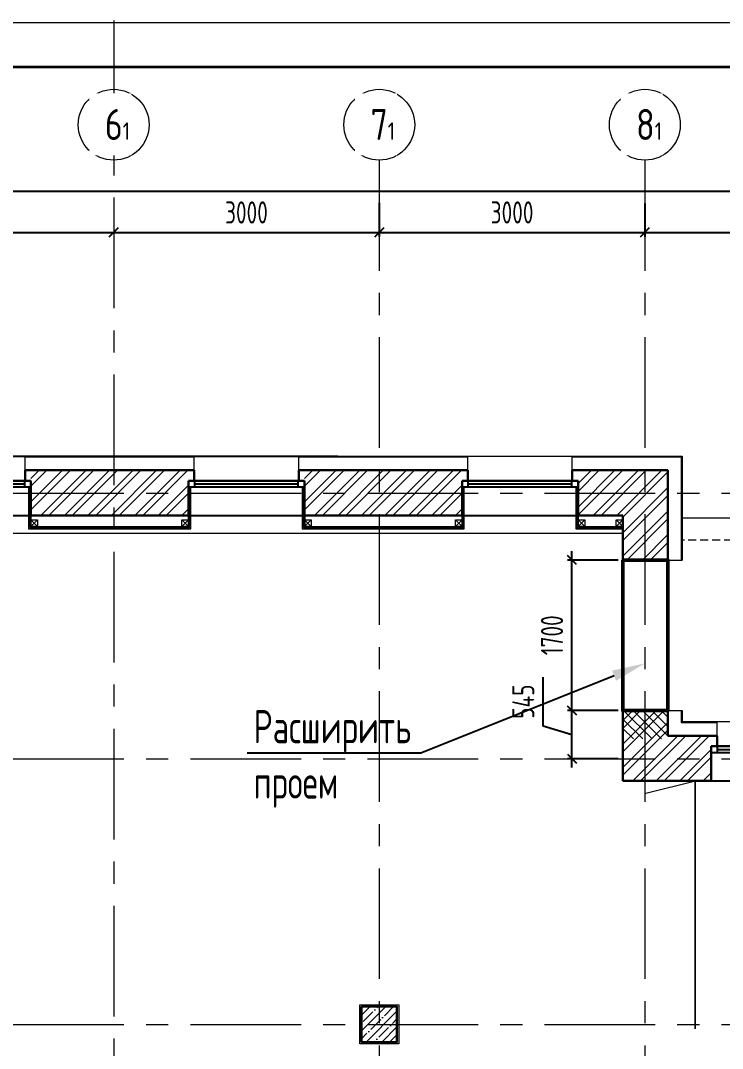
# Model space of a CAD drawing. Header units: millimetres. Extents: x -434100 to 9270898, y 0 to 249028.
# Drawn here: x -204285 to -196358, y 124329 to 135940 of the extents above; entities that cross this region are included whole.
import ezdxf
from ezdxf import colors
from ezdxf.entities.mleader import LeaderData, LeaderLine
from ezdxf.math import Vec2, Vec3

# ---------------------------------------------------------------- set-up
doc = ezdxf.new("R2010")
doc.units = ezdxf.units.MM
doc.header["$MEASUREMENT"] = 0
doc.linetypes.add('ADSK_Штрих_ш3 п1_5', pattern=[4.5, 3, -1.5])
doc.linetypes.add('CENTER', pattern=[2, 1.25, -0.25, 0.25, -0.25])
doc.layers.get('0').update_dxf_attribs({"color": 250, "lineweight": 9})
for name, color, linetype, lineweight in [('_0', 250, 'Continuous', 9), ('АР_Колонны', 250, 'Continuous', 30), ('АР_Колонны Штрих', 250, 'Continuous', 5), ('АР_Лестницы', 250, 'Continuous', 15), ('АР_Навесной фасад', 147, 'Continuous', 5), ('АР_Оси', 195, 'Continuous', 9), ('АР_Оси размеры', 164, 'Continuous', 9), ('АР_Отметки', 250, 'Continuous', 15), ('АР_Подоконники', 163, 'Continuous', 9), ('АР_Сущ Несущая стена', 216, 'Continuous', 30), ('АР_Штриховка кирпич', 250, 'Continuous', 9), ('Усиление проема', 200, 'Continuous', 50), ('Эвакуация', 7, 'Continuous', 9)]:
    doc.layers.add(name, color=color, linetype=linetype, lineweight=lineweight)
doc.layers.add('АР_новое окно', color=155, linetype='Continuous')
doc.styles.add('GOST', font='isocpeur.TTF')
doc.styles.add('ISOCPEUR', font='isocpeur.TTF', dxfattribs={"width": 0.7})
doc.styles.add('ГОСТ 2.304', font='isocpeur.TTF', dxfattribs={"width": 0.7})
doc.dimstyles.new('СПДС', dxfattribs={"dimscale": 100, "dimtxt": 2.5, "dimasz": 2.5, "dimexe": 1.5, "dimexo": 0, "dimgap": 1, "dimtad": 1, "dimdec": 0, "dimrnd": 1, "dimtxsty": 'ГОСТ 2.304', "dimblk": 'OBLIQUE', "dimcen": 2.5, "dimdle": 1.5, "dimadec": 0, "dimazin": 2, "dimtfac": 0.75, "dimtdec": 0, "dimtmove": 1, "dimatfit": 3, "dimfxl": 1, "dimtolj": 1, "dimarcsym": 1})
pattern_1 = [(45, (-1195763.57, 164426.86), (-132.58252, 132.58252), []), (45, (-1195675.18, 164426.86), (-132.58252, 132.58252), [])]

# ---------------------------------------------------------------- blocks, each defined once
blk = doc.blocks.new('_Oblique')
at = {"color": 0, "linetype": 'ByBlock', "lineweight": -2}
blk.add_line((-0.5, -0.5), (0.5, 0.5), dxfattribs=at)
blk = doc.blocks.new('*D674')
at = {"layer": 'АР_Оси размеры', "color": 0, "lineweight": -2, "ltscale": 100, "transparency": 16777216}
for p, q in [((-206234, 133879), (-206234, 133497)), ((-206334, 133547), (-203134, 133547))]:
    blk.add_line(p, q, dxfattribs=at)
at = {"layer": 'АР_Оси размеры', "color": 0, "lineweight": -2, "ltscale": 100, "transparency": 16777216, "xscale": 100, "yscale": 100, "zscale": 100, "rotation": 180}
blk.add_blockref('_Oblique', (-206234, 133547), dxfattribs=at)
at = {"layer": 'АР_Оси размеры', "color": 0, "lineweight": -2, "ltscale": 100, "transparency": 16777216, "xscale": 100, "yscale": 100, "zscale": 100}
blk.add_blockref('_Oblique', (-203234, 133547), dxfattribs=at)
at = {"layer": 'АР_Оси размеры', "color": 0, "ltscale": 100, "transparency": 16777216, "insert": (-204734, 133772), "char_height": 250, "attachment_point": 5, "style": 'ГОСТ 2.304'}
blk.add_mtext('\\A1;3000', dxfattribs=at)
blk = doc.blocks.new('*D675')
at = {"layer": 'АР_Оси размеры', "color": 0, "lineweight": -2, "ltscale": 100, "transparency": 16777216}
for p, q in [((-200234, 133879), (-200234, 133497)), ((-203334, 133547), (-200134, 133547))]:
    blk.add_line(p, q, dxfattribs=at)
at = {"layer": 'АР_Оси размеры', "color": 0, "lineweight": -2, "ltscale": 100, "transparency": 16777216, "xscale": 100, "yscale": 100, "zscale": 100, "rotation": 180}
blk.add_blockref('_Oblique', (-203234, 133547), dxfattribs=at)
at = {"layer": 'АР_Оси размеры', "color": 0, "lineweight": -2, "ltscale": 100, "transparency": 16777216, "xscale": 100, "yscale": 100, "zscale": 100}
blk.add_blockref('_Oblique', (-200234, 133547), dxfattribs=at)
at = {"layer": 'АР_Оси размеры', "color": 0, "ltscale": 100, "transparency": 16777216, "insert": (-201734, 133772), "char_height": 250, "attachment_point": 5, "style": 'ГОСТ 2.304'}
blk.add_mtext('\\A1;3000', dxfattribs=at)
blk = doc.blocks.new('*D676')
at = {"layer": 'АР_Оси размеры', "color": 0, "lineweight": -2, "ltscale": 100, "transparency": 16777216}
for p, q in [((-200234, 133879), (-200234, 133497)), ((-197234, 133873), (-197234, 133497)), ((-200334, 133547), (-197134, 133547))]:
    blk.add_line(p, q, dxfattribs=at)
at = {"layer": 'АР_Оси размеры', "color": 0, "lineweight": -2, "ltscale": 100, "transparency": 16777216, "xscale": 100, "yscale": 100, "zscale": 100, "rotation": 180}
blk.add_blockref('_Oblique', (-200234, 133547), dxfattribs=at)
at = {"layer": 'АР_Оси размеры', "color": 0, "lineweight": -2, "ltscale": 100, "transparency": 16777216, "xscale": 100, "yscale": 100, "zscale": 100}
blk.add_blockref('_Oblique', (-197234, 133547), dxfattribs=at)
at = {"layer": 'АР_Оси размеры', "color": 0, "ltscale": 100, "transparency": 16777216, "insert": (-198734, 133772), "char_height": 250, "attachment_point": 5, "style": 'ГОСТ 2.304'}
blk.add_mtext('\\A1;3000', dxfattribs=at)
blk = doc.blocks.new('*D677')
at = {"layer": 'АР_Оси размеры', "color": 0, "lineweight": -2, "ltscale": 100, "transparency": 16777216}
for p, q in [((-194234, 133885), (-194234, 133497)), ((-197234, 133873), (-197234, 133497)), ((-197334, 133547), (-194134, 133547))]:
    blk.add_line(p, q, dxfattribs=at)
at = {"layer": 'АР_Оси размеры', "color": 0, "lineweight": -2, "ltscale": 100, "transparency": 16777216, "xscale": 100, "yscale": 100, "zscale": 100, "rotation": 180}
blk.add_blockref('_Oblique', (-197234, 133547), dxfattribs=at)
at = {"layer": 'АР_Оси размеры', "color": 0, "lineweight": -2, "ltscale": 100, "transparency": 16777216, "xscale": 100, "yscale": 100, "zscale": 100}
blk.add_blockref('_Oblique', (-194234, 133547), dxfattribs=at)
at = {"layer": 'АР_Оси размеры', "color": 0, "ltscale": 100, "transparency": 16777216, "insert": (-195734, 133772), "char_height": 250, "attachment_point": 5, "style": 'ГОСТ 2.304'}
blk.add_mtext('\\A1;3000', dxfattribs=at)
blk = doc.blocks.new('*U159')
at = {"layer": 'АР_новое окно', "lineweight": 20}
for p, q in [((0, 1310), (-70, 1310)), ((0, 0), (-70, 0))]:
    blk.add_line(p, q, dxfattribs=at)
at = {"layer": 'АР_новое окно'}
for p, q in [((-70, 1310), (-70, 0)), ((-70, 0), (-70, 1310)), ((0, 1310), (0, 0)), ((0, 1240), (-70, 1240)), ((-35, 1240), (-35, 70)), ((0, 70), (-70, 70))]:
    blk.add_line(p, q, dxfattribs=at)
blk = doc.blocks.new('*D382')
at = {"layer": 'АР_Оси размеры', "color": 0, "lineweight": -2, "ltscale": 100, "transparency": 16777216}
blk.add_line((-218334, 134013), (-154624, 134013), dxfattribs=at)
at = {"layer": 'АР_Оси размеры', "color": 0, "lineweight": -2, "ltscale": 100, "transparency": 16777216, "xscale": 100, "yscale": 100, "zscale": 100, "rotation": 180}
blk.add_blockref('_Oblique', (-218234, 134013), dxfattribs=at)
at = {"layer": 'АР_Оси размеры', "color": 0, "lineweight": -2, "ltscale": 100, "transparency": 16777216, "xscale": 100, "yscale": 100, "zscale": 100}
blk.add_blockref('_Oblique', (-154724, 134013), dxfattribs=at)
at = {"layer": 'АР_Оси размеры', "color": 0, "ltscale": 100, "transparency": 16777216, "insert": (-186479, 134238), "char_height": 250, "attachment_point": 5, "style": 'ГОСТ 2.304'}
blk.add_mtext('\\A1;63510', dxfattribs=at)
blk = doc.blocks.new('_DotSmall')
at = {"color": 0, "linetype": 'ByBlock', "const_width": 0.5}
blk.add_lwpolyline([(-0.0625, 0, 1), (0.0625, 0, 1)], format="xyb", close=True, dxfattribs=at)
blk = doc.blocks.new('A$Ce02d65bd')
at = {"ltscale": 100}
for points in [[(0, 0), (0, 75), (75, 75), (75, 0), (0, 0)], [(0, 0), (75, 75)], [(0, 75), (75, 0)]]:
    blk.add_lwpolyline(points, dxfattribs=at)
blk = doc.blocks.new('*D2234')
at = {"layer": 'АР_Оси размеры', "color": 0, "lineweight": -2, "ltscale": 100, "transparency": 16777216}
for p, q in [((-198383, 127971), (-198383, 128521)), ((-198058, 127501), (-198058, 128246)), ((-197534, 128146), (-198108, 128146)), ((-198058, 127873), (-198383, 127971)), ((-197534, 127601), (-198108, 127601))]:
    blk.add_line(p, q, dxfattribs=at)
at = {"layer": 'АР_Оси размеры', "color": 0, "lineweight": -2, "ltscale": 100, "transparency": 16777216, "xscale": 100, "yscale": 100, "zscale": 100}
for p, rotation in [((-198058, 128146), 90), ((-198058, 127601), 270)]:
    blk.add_blockref('_Oblique', p, dxfattribs=dict(at, rotation=rotation))
at = {"layer": 'АР_Оси размеры', "color": 0, "ltscale": 100, "transparency": 16777216, "insert": (-198608, 128246), "char_height": 250, "attachment_point": 5, "rotation": 90, "style": 'ГОСТ 2.304'}
blk.add_mtext('\\A1;545', dxfattribs=at)
blk = doc.blocks.new('*D2235')
at = {"layer": 'АР_Оси размеры', "color": 0, "lineweight": -2, "ltscale": 100, "transparency": 16777216}
for p, q in [((-198058, 128046), (-198058, 129946)), ((-197534, 129846), (-198108, 129846)), ((-197534, 128146), (-198108, 128146))]:
    blk.add_line(p, q, dxfattribs=at)
at = {"layer": 'АР_Оси размеры', "color": 0, "lineweight": -2, "ltscale": 100, "transparency": 16777216, "xscale": 100, "yscale": 100, "zscale": 100}
for p, rotation in [((-198058, 129846), 90), ((-198058, 128146), 270)]:
    blk.add_blockref('_Oblique', p, dxfattribs=dict(at, rotation=rotation))
at = {"layer": 'АР_Оси размеры', "color": 0, "ltscale": 100, "transparency": 16777216, "insert": (-198283, 128996), "char_height": 250, "attachment_point": 5, "rotation": 90, "style": 'ГОСТ 2.304'}
blk.add_mtext('\\A1;1700', dxfattribs=at)
blk = doc.blocks.new('*U2394')
at = {"color": 44, "lineweight": 20, "ltscale": 10}
blk.add_line((1189, 841), (0, 841), dxfattribs=at)
at = {"color": 137, "lineweight": 35, "ltscale": 10}
blk.add_line((1184, 836), (20, 836), dxfattribs=at)
at = {"color": 44, "lineweight": 13, "style": 'GOST', "oblique": 10, "width": 0.8}
for tag in ['ФОРМАТВЕРТ', 'ФОРМАТГОРИЗ']:
    blk.add_attdef(tag, (1137.98, 1.6), '', height=2, dxfattribs=at)

msp = doc.modelspace()

# ---------------------------------------------------------------- hatches: boundary and pattern name
at = {"layer": 'АР_Колонны Штрих', "ltscale": 100}
h = msp.add_hatch(dxfattribs=at)
h.set_pattern_fill('ANSI35', color=256, scale=500)
h.set_pattern_definition([(45, (-1157486.01, 164672.16), (-88.388348, 88.388348), []), (45, (-1157397.63, 164672.16), (-88.388348, 88.388348), [156.25, -31.25, 0, -31.25])])
h.paths.add_polyline_path([(-200033.915, 124800.682), (-200433.915, 124800.682), (-200433.915, 124400.682), (-200033.915, 124400.682)])
at = {"layer": 'АР_Штриховка кирпич', "ltscale": 100}
h = msp.add_hatch(dxfattribs=at)
h.set_pattern_fill('ANSI32', color=256, scale=500)
h.set_pattern_definition([(45, (-1202448.57, 167426.86), (-132.58252, 132.58252), []), (45, (-1202360.18, 167426.86), (-132.58252, 132.58252), [])])
h.paths.add_polyline_path([(-202388.915, 130860.682), (-204168.915, 130860.682), (-204168.915, 130350.682), (-202388.915, 130350.682)])
h = msp.add_hatch(dxfattribs=at)
h.set_pattern_fill('ANSI32', color=256, scale=500)
h.set_pattern_definition([(45, (-1199358.57, 167426.86), (-132.58252, 132.58252), []), (45, (-1199270.18, 167426.86), (-132.58252, 132.58252), [])])
h.paths.add_polyline_path([(-199298.915, 130860.682), (-201078.915, 130860.682), (-201078.915, 130350.682), (-199298.915, 130350.682)])
h = msp.add_hatch(dxfattribs=at)
h.set_pattern_fill('ANSI32', color=256, scale=500)
h.set_pattern_definition(pattern_1)
h.paths.add_polyline_path([(-196973.915, 130860.682), (-196973.915, 130339.606), (-196973.915, 129845.858), (-197483.915, 129845.858), (-197483.915, 130350.682), (-197988.915, 130350.682), (-197988.915, 130860.682)])
h = msp.add_hatch(dxfattribs=at)
h.set_pattern_fill('ANSI32', color=256, scale=500)
h.set_pattern_definition(pattern_1)
h.paths.add_polyline_path([(-196483.915, 127860.682), (-196973.915, 127860.682), (-196973.915, 128145.858), (-197483.915, 128145.858), (-197483.915, 127350.682), (-196483.915, 127350.682)])
at = {"layer": 'Усиление проема', "lineweight": 15, "ltscale": 500}
h = msp.add_hatch(dxfattribs=at)
h.set_pattern_fill('ANSI31', color=256, scale=600, angle=90)
h.set_pattern_definition([(135, (93984.156, 47652.894), (-53.033009, -53.033009), [])])
h.paths.add_polyline_path([(-197389.677, 128145.858), (-197321.547, 128145.858), (-197294.622, 128145.858)], flags=17)
h.paths.add_polyline_path([(-196972.94, 127824.215), (-197484.004, 127824.215), (-197483.826, 128145.858), (-196972.763, 128145.858)])

# ---------------------------------------------------------------- linework, layer by layer
for points in [[(-204193.915, 130671.769), (-204193.915, 130199.952), (-202363.915, 130199.952), (-202363.915, 130671.769)], [(-204181.415, 130671.769), (-204181.415, 130212.452), (-202376.415, 130212.452), (-202376.415, 130671.769)], [(-204168.915, 130741.769), (-204168.915, 130224.952), (-202388.915, 130224.952), (-202388.915, 130602.803)], [(-201103.915, 130671.769), (-201103.915, 130199.952), (-199273.915, 130199.952), (-199273.915, 130671.769)], [(-201091.415, 130671.769), (-201091.415, 130212.452), (-199286.415, 130212.452), (-199286.415, 130671.769)], [(-201078.915, 130741.769), (-201078.915, 130224.952), (-199298.915, 130224.952), (-199298.915, 130602.803)], [(-198013.915, 130671.769), (-198013.915, 130199.952), (-197483.915, 130199.952)], [(-198001.415, 130671.769), (-198001.415, 130212.452), (-197483.915, 130212.452)], [(-197988.915, 130741.769), (-197988.915, 130224.952), (-197483.915, 130224.952)]]:
    msp.add_lwpolyline(points)
at = {"ltscale": 100}
msp.add_lwpolyline([(-200453.915, 124820.682), (-200013.915, 124820.682), (-200013.915, 124380.682), (-200453.915, 124380.682)], close=True, dxfattribs=at)
at = {"layer": 'АР_Колонны', "ltscale": 100}
msp.add_lwpolyline([(-200433.915, 124800.682), (-200033.915, 124800.682), (-200033.915, 124400.682), (-200433.915, 124400.682)], close=True, dxfattribs=at)
at = {"layer": 'АР_Лестницы', "ltscale": 100, "elevation": 0}
msp.add_lwpolyline([(-196813.911, 130320.682), (-193413.395, 130320.682)], dxfattribs=at)
at = {"layer": 'АР_Лестницы', "linetype": 'ADSK_Штрих_ш3 п1_5', "ltscale": 30, "elevation": 0}
msp.add_lwpolyline([(-193413.395, 130070.682), (-196813.911, 130070.682)], dxfattribs=at)
at = {"layer": 'АР_Навесной фасад', "ltscale": 100}
for p, q in [((-204233.915, 131010.682), (-202323.915, 131010.682)), ((-201143.915, 131010.682), (-200701.112, 131010.682)), ((-200764.669, 131020.682), (-196813.915, 131020.682)), ((-200764.669, 131010.682), (-199233.915, 131010.682)), ((-198053.915, 131010.682), (-196823.915, 131010.682)), ((-196823.915, 131010.682), (-196823.915, 129845.858)), ((-196813.915, 131020.682), (-196813.915, 129845.858)), ((-196823.915, 128145.858), (-196823.915, 128010.682)), ((-196813.915, 128145.858), (-196813.915, 128020.682)), ((-196823.915, 128010.682), (-196418.915, 128010.682)), ((-196813.915, 128020.682), (-188653.915, 128020.682))]:
    msp.add_line(p, q, dxfattribs=at)
at = {"layer": 'АР_Навесной фасад', "color": 18, "ltscale": 100, "true_color": 0x000000}
for points in [[(-204233.915, 130860.682), (-204233.915, 131020.682)], [(-202323.915, 130860.682), (-202323.915, 131020.682)], [(-201143.915, 130860.682), (-201143.915, 131020.682)], [(-199233.915, 130860.682), (-199233.915, 131020.682)], [(-198053.915, 130860.682), (-198053.915, 131020.682)], [(-196973.915, 129845.858), (-196813.915, 129845.858)], [(-196973.915, 128145.858), (-196813.915, 128145.858)], [(-196418.915, 127860.682), (-196418.915, 128020.682)]]:
    msp.add_lwpolyline(points, dxfattribs=at)
at = {"layer": 'АР_новое окно'}
for p, q in [((-206653.915, 131020.682), (-202323.915, 131020.682)), ((-202323.915, 131020.682), (-200701.112, 131020.682)), ((-205478.915, 130350.682), (-204168.915, 130350.682)), ((-202388.915, 130350.682), (-201078.915, 130350.682)), ((-199298.915, 130350.682), (-197988.915, 130350.682)), ((-196483.915, 127350.682), (-195173.915, 127350.682))]:
    msp.add_line(p, q, dxfattribs=at)
at = {"layer": 'АР_Оси', "linetype": 'CENTER', "ltscale": 1000}
for p, q in [((-203233.822, 135939.875), (-203233.822, 80207.526)), ((-200233.915, 134363.151), (-200233.915, 78630.803)), ((-197233.915, 134363.151), (-197233.915, 78630.803)), ((-224367.609, 130600.682), (-141189.207, 130600.682)), ((-224367.609, 127600.682), (-141189.207, 127600.682)), ((-224367.609, 124600.682), (-141189.207, 124600.682)), ((-224367.609, 124600.682), (-141189.207, 124600.682))]:
    msp.add_line(p, q, dxfattribs=at)
at = {"layer": 'АР_Оси', "ltscale": 0.5}
for centre in [(-203233.915, 134763.151), (-200233.915, 134763.151), (-197233.915, 134763.151)]:
    msp.add_circle(centre, 400, dxfattribs=at)
at = {"layer": 'АР_Подоконники', "ltscale": 100}
msp.add_line((-205983.915, 130150.682), (-197483.915, 130150.682), dxfattribs=at)
at = {"layer": 'АР_Сущ Несущая стена', "ltscale": 100}
for p, q in [((-204233.915, 130860.682), (-202323.915, 130860.682)), ((-204233.915, 130741.769), (-204233.915, 130860.682)), ((-202323.915, 130741.769), (-202323.915, 130860.682)), ((-201143.915, 130860.682), (-199233.915, 130860.682)), ((-201143.915, 130741.769), (-201143.915, 130860.682)), ((-199233.915, 130741.769), (-199233.915, 130860.682)), ((-198053.915, 130860.682), (-196973.915, 130860.682)), ((-198053.915, 130741.769), (-198053.915, 130860.682)), ((-196973.915, 130860.682), (-196973.915, 129845.858)), ((-204233.915, 130741.769), (-204168.915, 130741.769)), ((-204168.915, 130741.769), (-204168.915, 130350.682)), ((-202388.915, 130741.769), (-202388.915, 130350.682)), ((-202388.915, 130741.769), (-202323.915, 130741.769)), ((-201143.915, 130741.769), (-201078.915, 130741.769)), ((-201078.915, 130741.769), (-201078.915, 130350.682)), ((-201078.915, 130734.727), (-201078.915, 130224.952)), ((-199298.915, 130741.769), (-199298.915, 130350.682)), ((-199298.915, 130741.769), (-199233.915, 130741.769)), ((-198053.915, 130741.769), (-197988.915, 130741.769)), ((-197988.915, 130741.769), (-197988.915, 130350.682)), ((-204168.915, 130350.682), (-202388.915, 130350.682)), ((-201078.915, 130350.682), (-199298.915, 130350.682)), ((-197988.915, 130350.682), (-197483.915, 130350.682)), ((-197483.915, 130350.682), (-197483.915, 129845.858)), ((-197483.915, 129845.858), (-196973.915, 129845.858)), ((-197483.915, 128145.858), (-197483.915, 127350.682)), ((-197483.915, 128145.858), (-196973.915, 128145.858)), ((-196973.915, 128145.858), (-196973.915, 127860.682)), ((-196973.915, 127860.682), (-196418.915, 127860.682)), ((-196418.915, 127741.769), (-196418.915, 127860.682)), ((-196483.915, 127741.769), (-196483.915, 127350.682)), ((-196483.915, 127741.769), (-196418.915, 127741.769)), ((-197483.915, 127350.682), (-196483.915, 127350.682))]:
    msp.add_line(p, q, dxfattribs=at)
at = {"layer": 'Усиление проема', "ltscale": 500}
msp.add_lwpolyline([(-197483.915, 129845.858), (-196973.915, 129845.858), (-196973.915, 128145.858), (-197483.915, 128145.858)], close=True, dxfattribs=at)
at = {"layer": 'Эвакуация', "lineweight": 18}
for p in [(-197223.915, 127210.682), (-196663.915, 124550.682)]:
    msp.add_line(p, (-196663.915, 127350.682), dxfattribs=at)
at = {"layer": 'Эвакуация'}
msp.add_line((-196669.423, 127348.397), (-196669.423, 124548.397), dxfattribs=at)

# ---------------------------------------------------------------- block references
at = {"layer": '_0', "color": 1, "lineweight": -3, "ltscale": 500}
for p in [(-204168.915, 130224.952), (-202463.915, 130224.952), (-201078.915, 130224.952), (-199373.915, 130224.952), (-197988.915, 130224.952), (-197558.619, 130224.952)]:
    msp.add_blockref('A$Ce02d65bd', p, dxfattribs=at)
at = {"layer": 'АР_новое окно', "xscale": -1, "rotation": 90}
for p in [(-204168.915, 130671.769), (-201078.915, 130671.769), (-197988.915, 130671.769), (-195173.915, 127671.769)]:
    msp.add_blockref('*U159', p, dxfattribs=at)

# ---------------------------------------------------------------- dimensions: what is measured, and where the dimension line sits
at = {"layer": 'АР_Оси размеры', "ltscale": 100}
for base, p1, p2, picture, middle in [((-203233.915, 133546.651), (-206233.915, 133928.685), (-203233.915, 133546.651), '*D674', (-204733.915, 133771.651)), ((-200233.915, 133546.651), (-203233.915, 133546.651), (-200233.915, 133928.685), '*D675', (-201733.915, 133771.651)), ((-197233.915, 133546.651), (-200233.915, 133928.685), (-197233.915, 133922.936), '*D676', (-198733.915, 133771.651)), ((-194233.915, 133546.651), (-197233.915, 133922.936), (-194233.915, 133934.505), '*D677', (-195733.915, 133771.651))]:
    dim = msp.add_linear_dim(base=base, p1=p1, p2=p2, dimstyle='СПДС', override={"dimasz": 1, "dimexe": 0.5, "dimexo": 0.5, "dimdle": 1}, dxfattribs=at)
    dim.commit()
    dim.dimension.update_dxf_attribs({"geometry": picture, "text_midpoint": middle})
at = {"layer": 'АР_Оси размеры', "color": 1, "ltscale": 100}
for base, p1, p2, picture, middle in [((-198058.307, 129845.858), (-197483.915, 128145.858), (-197483.915, 129845.858), '*D2235', (-198283.307, 128995.858)), ((-198058.307, 128145.858), (-197483.915, 127600.682), (-197483.915, 128145.858), '*D2234', (-198608.307, 128070.77))]:
    dim = msp.add_linear_dim(base=base, p1=p1, p2=p2, angle=90, dimstyle='СПДС', override={"dimasz": 1, "dimexe": 0.5, "dimexo": 0.5, "dimrnd": 5, "dimdle": 1}, dxfattribs=at)
    dim.commit()
    dim.dimension.update_dxf_attribs({"geometry": picture, "text_midpoint": middle})

# ---------------------------------------------------------------- leaders
at = {"layer": 'АР_Отметки'}
ml = msp.add_multileader_mtext('Standard', dxfattribs=at)
ml.set_content('{\\W0.8;-2,250}', color=256, style='ISOCPEUR')
ml.set_leader_properties(color=256, linetype='Continuous', lineweight=-1)
ml.set_arrow_properties(name='DOTSMALL')
ml.build(insert=Vec2(0, 0))
ml.multileader.update_dxf_attribs({"has_text_frame": 1, "text_left_attachment_type": 4, "text_right_attachment_type": 4, "dogleg_length": 100, "arrow_head_size": 180})
ctx = ml.context
ctx.base_point, ctx.char_height, ctx.arrow_head_size, ctx.landing_gap_size, ctx.plane_origin = Vec3(-297233.619, 128352.859), 250, 180, 50, Vec3(-296855.536, 126878.835)
ctx.left_attachment, ctx.right_attachment = 4, 4
notes = []
notes.append((ctx, [(0, (0, 0, 0), (0, 0), (1, 0), 1, [])]))
ctx.mtext.insert, ctx.mtext.width, ctx.mtext.defined_height, ctx.mtext.line_spacing_style, ctx.mtext.flow_direction = Vec3(-297183.619, 128686.192), 769.98896, 343.888, 2, 5
at = {"layer": 'Усиление проема', "lineweight": 15, "ltscale": 500}
ml = msp.add_multileader_mtext('Standard', dxfattribs=at)
ml.set_content('Расширить проем', color=256, style='ISOCPEUR')
ml.set_leader_properties()
ml.build(insert=Vec2(0, 0))
ml.multileader.update_dxf_attribs({"text_left_attachment_type": 6, "text_right_attachment_type": 6, "dogleg_length": 100, "arrow_head_size": 375})
ctx = ml.context
ctx.base_point, ctx.char_height, ctx.arrow_head_size, ctx.landing_gap_size, ctx.plane_origin = Vec3(-201691.347, 127663.051, 0.016), 375, 375, 37.5, Vec3(-237372.751, 121489.655, 0.016)
ctx.left_attachment, ctx.right_attachment = 6, 6
notes.append((ctx, [(0, (1, 1, 0), (-199763.192, 127663.051, 0.016), (-1, 0), 120.655, [(1, [(-197233.915, 128678.688, 0.016)], 0, [])])]))
ctx.mtext.insert, ctx.mtext.width, ctx.mtext.flow_direction = Vec3(-201653.847, 128150.551, 0.016), 1785.72032, 5
for ctx, leaders in notes:
    for number, flags, end, landing, length, lines in leaders:
        leader = LeaderData()
        leader.index, (leader.has_last_leader_line, leader.has_dogleg_vector, leader.attachment_direction) = number, flags
        leader.last_leader_point, leader.dogleg_vector, leader.dogleg_length = Vec3(end), Vec3(landing), length
        for number, points, colour, breaks in lines:
            line = LeaderLine()
            line.index, line.vertices, line.color, line.breaks = number, Vec3.list(points), colors.encode_raw_color(colour), breaks
            leader.lines.append(line)
        ctx.leaders.append(leader)

# ---------------------------------------------------------------- next in the draw order: texts
at = {"layer": 'АР_Оси', "char_height": 350, "width": 123.86708, "attachment_point": 1, "line_spacing_factor": 1.149209, "style": 'ГОСТ 2.304', "bg_fill": 2}
for s, insert in [('{\\W0.8;6\\H0.57143x;1}', (-203333.736, 134940.93)), ('{\\W0.8;7\\H0.57143x;1}', (-200333.736, 134940.93)), ('{\\W0.8;8\\H0.57143x;1}', (-197333.736, 134940.93))]:
    msp.add_mtext(s, dxfattribs=dict(at, insert=insert))

# ---------------------------------------------------------------- next in the draw order: block references
at = {"xscale": 100, "yscale": 100, "zscale": 100}
msp.add_blockref('*U2394', (-240160.724, 51813.24), dxfattribs=at)

# ---------------------------------------------------------------- next in the draw order: dimensions: what is measured, and where the dimension line sits
at = {"layer": 'АР_Оси размеры', "ltscale": 100}
dim = msp.add_linear_dim(base=(-154723.915, 134013.151), p1=(-218233.915, 134013.151), p2=(-154723.915, 134013.151), dimstyle='СПДС', override={"dimasz": 1, "dimexe": 0.5, "dimexo": 0.5, "dimdle": 1}, dxfattribs=at)
dim.commit()
dim.dimension.update_dxf_attribs({"geometry": '*D382', "text_midpoint": (-186478.915, 134238.151)})

doc.saveas('drawing.dxf')
